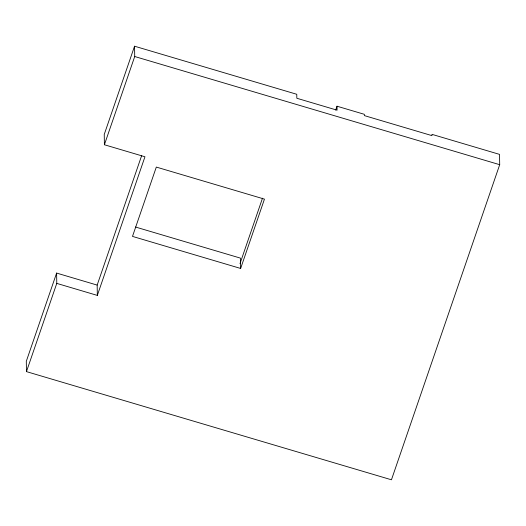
<?xml version="1.0" encoding="UTF-8"?>
<svg xmlns="http://www.w3.org/2000/svg" width="526" height="526" viewBox="0 0 526 526"><rect width="100%" height="100%" fill="white"/><g stroke="black" fill="none" stroke-linecap="round" stroke-linejoin="round"><path stroke-width="0.79" d="M56.611 273.079L56.775 283.389L97.33 295.408L97.165 285.099L56.611 273.079L26.3 361.309L26.464 371.619L391.449 479.791L499.7 164.691L499.536 154.381L431.951 134.347L431.971 135.636L364.38 115.608L364.36 114.32L337.021 106.213L335.693 110.098M337.021 106.213L337.081 110.184L296.828 98.257L296.769 94.285L134.551 46.209L104.24 134.432L104.404 144.749L144.959 156.768L97.33 295.408M26.464 371.619L56.775 283.389M104.404 144.749L134.715 56.519L134.551 46.209M97.165 285.099L141.606 155.749M240.007 263.644L262.5 198.177M240.638 268.451L264.453 199.124L156.314 167.077L132.493 236.398L240.638 268.451L240.474 258.135L135.465 227.015M134.715 56.519L499.7 164.691"/></g></svg>
